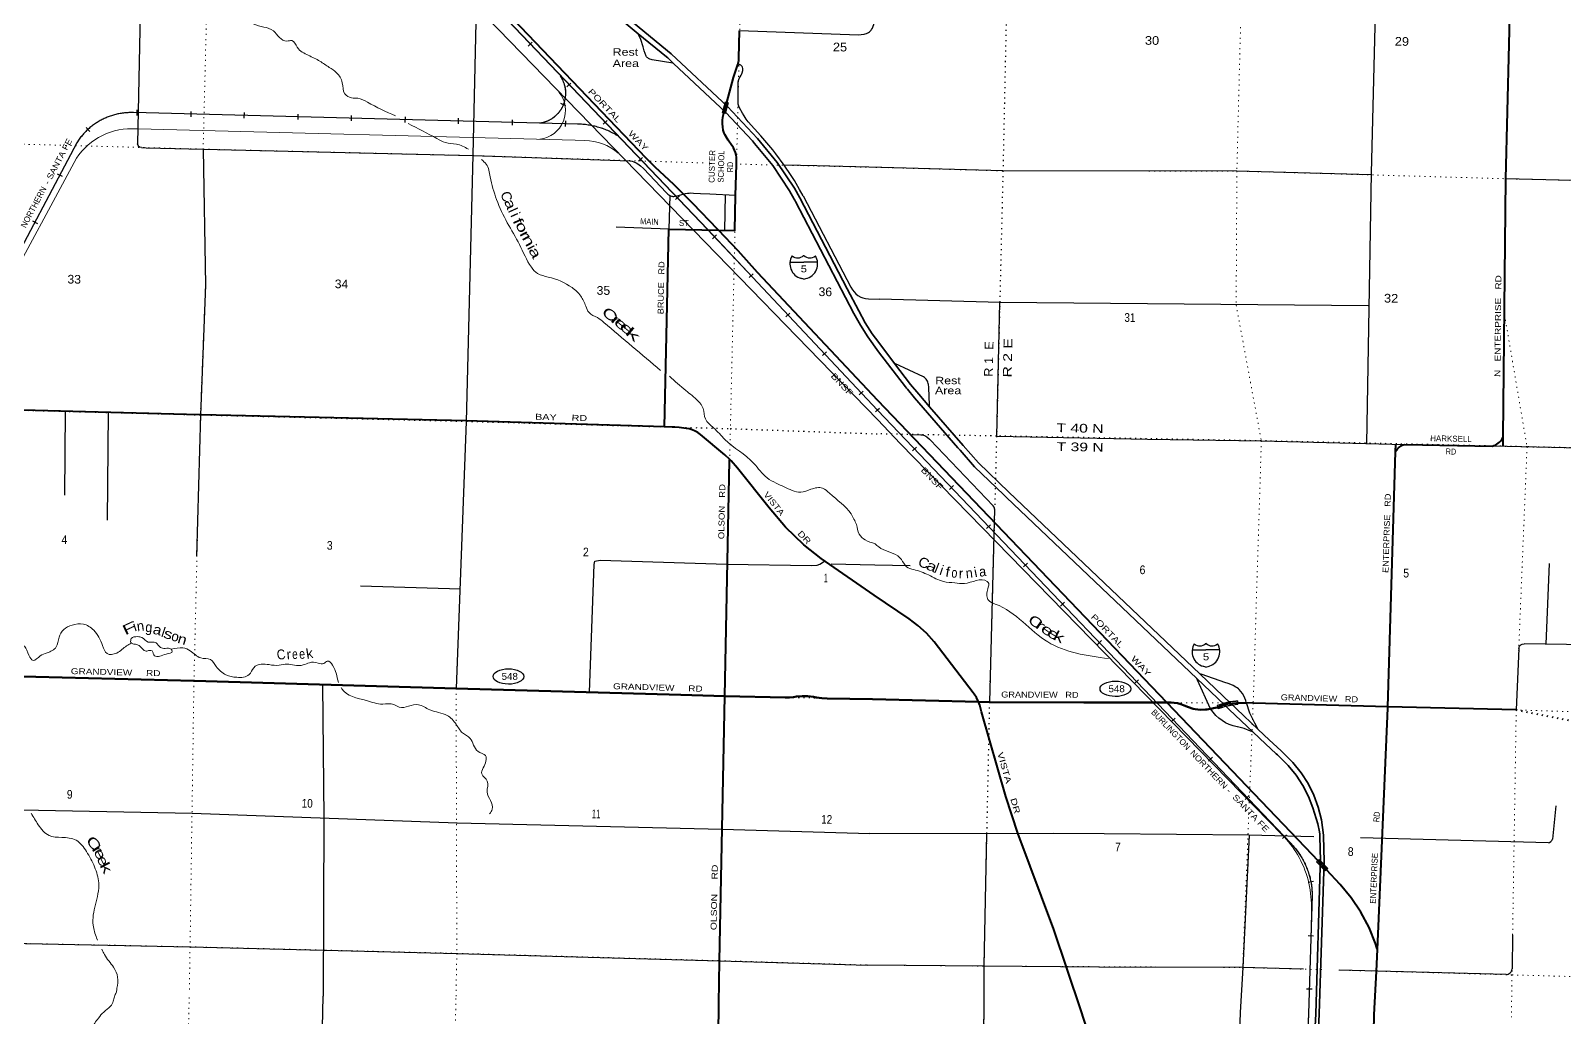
# Model space of a CAD drawing. Header units: feet. Extents: x -489137 to -242534, y 368785 to 558127.
# Drawn here: x -411805 to -380919, y 508837 to 528715 of the extents above; entities that cross this region are included whole.
import ezdxf
from ezdxf.enums import TextEntityAlignment as Align

# ---------------------------------------------------------------- set-up
doc = ezdxf.new("R2010")
doc.units = ezdxf.units.FT
doc.header["$LTSCALE"] = 70
doc.linetypes.add('DOTTED', pattern=[1.5, 0.3, -1.2])
doc.linetypes.add('MEDIUM_DASHED', pattern=[4.5, 3, -1.5])
for name, color, linetype, lineweight in [('15', 7, 'Continuous', 25), ('17', 7, 'Continuous', 25), ('18', 7, 'Continuous', 35), ('19', 7, 'Continuous', 25), ('23', 7, 'Continuous', 70), ('26', 7, 'Continuous', 40), ('27', 7, 'Continuous', 13), ('29', 7, 'Continuous', 25), ('34', 7, 'Continuous', 25), ('39', 7, 'Continuous', 13), ('53', 7, 'MEDIUM_DASHED', 40), ('55', 7, 'Continuous', 13), ('6', 7, 'DOTTED', 25), ('7', 7, 'DOTTED', 13)]:
    doc.layers.add(name, color=color, linetype=linetype, lineweight=lineweight)
doc.layers.add('41', color=7, linetype='Continuous')
doc.layers.add('45', color=7, linetype='Continuous')

msp = doc.modelspace()

# ---------------------------------------------------------------- linework, layer by layer
at = {"layer": '15'}
for p, q in [((-396238.99, 524185.36), (-396236.09, 524188.27)), ((-396232.92, 524185.89), (-396236.35, 524188.27)), ((-396511.7, 524053.89), (-396235.29, 524053.89)), ((-396235.29, 523708.31), (-396299.18, 523726.27)), ((-396235.82, 523708.05), (-396172.19, 523726.79)), ((-388412.59, 516238.58), (-388136.18, 516238.58)), ((-388139.88, 516370.05), (-388136.98, 516372.96)), ((-388133.81, 516370.58), (-388137.24, 516372.96)), ((-388136.18, 515893), (-388200.07, 515910.96)), ((-388136.71, 515892.74), (-388073.08, 515911.48))]:
    msp.add_line(p, q, dxfattribs=at)
for points in [[(-395959.93, 524053.89), (-396235.82, 524053.89), (-396235.29, 524053.89)], [(-387860.82, 516238.58), (-388136.71, 516238.58), (-388136.18, 516238.58)]]:
    msp.add_lwpolyline(points, dxfattribs=at)
for centre, radius, start, end in [((-396209.07, 524018.79), 306.13, 148.44437, 254.43379), ((-396357.67, 524301.39), 165.66, 227.3414, 315.81186), ((-396113.98, 524301.4), 165.66, 224.18886, 312.69398), ((-396262.58, 524018.8), 306.13, 283.08096, 31.62462), ((-388109.96, 516203.48), 306.13, 148.4444, 254.43386), ((-388258.56, 516486.08), 165.66, 227.34141, 315.81186), ((-388014.87, 516486.09), 165.66, 224.18968, 312.69389), ((-388163.47, 516203.48), 306.13, 283.08084, 31.62492)]:
    msp.add_arc(centre, radius, start, end, dxfattribs=at)
at = {"layer": '17'}
for centre in [(-402183.39, 515704.18), (-389960.92, 515455.44)]:
    msp.add_ellipse(centre, major_axis=(-309.24, 1), ratio=0.500121, dxfattribs=at)
at = {"layer": '18'}
msp.add_line((-394407.32, 522010.51), (-394726.32, 522430.67), dxfattribs=at)
for points in [[(-399569.1, 528651.83), (-399935.78, 528951.17), (-399960.29, 528971.18), (-399985.78, 528990.48), (-402589.38, 530961.52)], [(-394726.31, 522430.66), (-394856.9, 522606.33), (-394999.72, 522832.19), (-395129.09, 523068.14), (-395360.28, 523512.28), (-396316.51, 525349.28), (-396425.06, 525541.54), (-396769.32, 526061.45), (-397166.04, 526542.52), (-397771.42, 527190.54), (-398903.3, 528250.17), (-399894.39, 529059.25), (-402519.04, 531046.23)], [(-398857.13, 528056.52), (-398951.46, 528144.73), (-398975.75, 528167.45), (-399001.46, 528188.44), (-399569.1, 528651.83)], [(-394729.68, 522242.02), (-394948.34, 522545.19), (-395096.17, 522779.31), (-395226.11, 523016.3), (-396401.07, 525273.49), (-396413.53, 525297.43), (-396428.24, 525323.49), (-396519.83, 525485.69), (-396857.73, 525996), (-397227.52, 526444.41), (-397247.41, 526468.53), (-397271.5, 526494.41), (-397805.7, 527068.25), (-398857.13, 528056.52)], [(-388318.68, 515660.86), (-392154.89, 519312.58), (-392164.83, 519322.05), (-392204.89, 519360.72), (-392794.81, 519930.29), (-393087.32, 520262.73), (-393112.59, 520291.45), (-393131.08, 520312.73), (-394004.68, 521318.55), (-394148.67, 521490.35), (-394169.66, 521515.39), (-394188.86, 521540.35), (-394729.69, 522242.03)], [(-393702.87, 521138.81), (-393921, 521389.95), (-394085.26, 521585.93), (-394407.32, 522010.51)], [(-388260.46, 515757.31), (-392104.05, 519416.05), (-392714.37, 520005.32), (-393024.67, 520357.97), (-393702.87, 521138.81)], [(-387184.86, 514581.55), (-387667.18, 515040.68), (-387730.26, 515100.73), (-387765.04, 515133.83), (-388318.68, 515660.86)], [(-387083.32, 514636.77), (-387521.76, 515054.13), (-387597.65, 515126.37), (-387635.07, 515161.99), (-388260.46, 515757.31)], [(-385832.4, 511992.93), (-385832.4, 511992.99), (-385841.42, 512477.74), (-385841.89, 512502.74), (-385845.1, 512527.74), (-385851.29, 512575.85), (-385884.82, 512738.26), (-385985.01, 513055.6), (-386074.24, 513287.96), (-386187.27, 513509.72), (-386322.86, 513718.46), (-386479.52, 513911.87), (-386655.55, 514087.85), (-386672.52, 514102.79), (-386696.94, 514124.29), (-386722.52, 514147.89), (-386940.22, 514348.68), (-387184.86, 514581.55)], [(-385761.38, 511862.42), (-385758.78, 511954.69), (-385757.93, 511976.58), (-385766.12, 512494.22), (-385767.21, 512508.08), (-385808.58, 512817.04), (-385873.84, 513069.15), (-385965.1, 513313.06), (-386081.35, 513546.09), (-386221.32, 513765.69), (-386383.48, 513969.46), (-386566.05, 514155.16), (-386622.94, 514205.69), (-386865, 514428.95), (-387083.32, 514636.77)], [(-385923.8, 508905.55), (-385836.49, 511860.94), (-385834.04, 511940.09), (-385832.4, 511992.99)], [(-385856.44, 508904.37), (-385763.68, 511784.95), (-385762.83, 511811.2), (-385761.38, 511862.42)], [(-385725.97, 503749.49), (-385962.57, 507870.03), (-385963.72, 507890.08), (-385964.19, 507910.03), (-385965.13, 508122.75), (-385965.23, 508143.7), (-385964.18, 508162.75), (-385923.8, 508905.55)], [(-385649.96, 503734.2), (-385888.85, 507894.51), (-385889.25, 507901.3), (-385890.31, 508140.53), (-385856.44, 508904.37)]]:
    msp.add_lwpolyline(points, dxfattribs=at)
at = {"layer": '19'}
for points in [[(-398857.13, 528056.52), (-398873.11, 528059.17), (-399287, 528127.8), (-399311.94, 528131.94), (-399337, 528140.5), (-399348.73, 528145.88), (-399363.53, 528154.64), (-399377.34, 528164.91), (-399390, 528176.56), (-399401.37, 528189.47), (-399411.33, 528203.49), (-399432.25, 528254.46), (-399448.2, 528308.69), (-399467.89, 528389.29), (-399516.21, 528534.95), (-399568.17, 528649.77), (-399569.1, 528651.83)], [(-393702.87, 521138.81), (-393704.04, 521166.96), (-393718.96, 521523.95), (-393720, 521548.93), (-393721.73, 521573.95), (-393722.95, 521585.26), (-393728.06, 521608.96), (-393735.62, 521631.99), (-393745.54, 521654.1), (-393757.72, 521675.06), (-393772.02, 521694.63), (-393788.29, 521712.59), (-393806.35, 521728.76), (-393826, 521742.95), (-394405, 522009.44), (-394407.32, 522010.51)], [(-388043.35, 515053.72), (-388304.66, 515629.95), (-388318.68, 515660.86)], [(-387321.89, 515170.85), (-387324, 515176.95), (-387333.92, 515218.13), (-387351.11, 515268.19), (-387373.44, 515316.18), (-387400.66, 515361.57), (-387432.48, 515403.87), (-387468.54, 515442.61), (-387483.46, 515455.6), (-387508.43, 515477.34), (-387533.46, 515491.04), (-387586.07, 515519.83), (-387667.69, 515553.96), (-387686.48, 515560.11), (-387710.9, 515568.1), (-387736.48, 515576.91), (-388231.96, 515747.49), (-388260.46, 515757.31)], [(-387083.32, 514636.77), (-387098.43, 514662.95), (-387154.91, 514760.77), (-387250.36, 514964.43), (-387321.89, 515170.85)], [(-387184.86, 514581.55), (-387215, 514595.61), (-387236.2, 514605.49), (-387364.89, 514654.58), (-387498, 514689.95), (-387507.53, 514691.57), (-387588.18, 514710.14), (-387666.46, 514737.04), (-387741.49, 514771.98), (-387812.46, 514814.56), (-387878.59, 514864.34), (-387939.15, 514920.75), (-387993.49, 514983.18), (-388043.35, 515053.72)]]:
    msp.add_lwpolyline(points, dxfattribs=at)
at = {"layer": '23'}
msp.add_line((-392715.39, 515191.36), (-394854.83, 515244.52), dxfattribs=at)
for points in [[(-397826.64, 515307.59), (-398713, 515332.95), (-403236.7, 515462.56), (-408505.8, 515617.67), (-408517.02, 515617.98), (-413832.12, 515747.47)], [(-394854.83, 515244.52), (-395764, 515259.95), (-395871.52, 515264.74), (-395977.95, 515280.74), (-395979, 515280.95), (-396041.56, 515293.57), (-396155.34, 515307.01), (-396269.91, 515308.47), (-396384, 515297.95), (-396442.34, 515287.33), (-396525.51, 515279.77), (-396609, 515280.95), (-397826.64, 515307.59)], [(-388926.55, 515177.06), (-390597, 515179.95), (-392497, 515188.6), (-392715.39, 515191.36)], [(-388043.35, 515053.72), (-388118.08, 515039.45), (-388145.66, 515036.95), (-388248.49, 515034.49), (-388351.02, 515042.79), (-388392.77, 515052.8), (-388485.75, 515082.65), (-388575.1, 515122.05), (-388641.17, 515146.57), (-388709.45, 515164.04), (-388779.18, 515174.28), (-388836, 515176.62), (-388860.17, 515176.95), (-388886, 515176.99), (-388926.55, 515177.06)], [(-388043.35, 515053.72), (-387948.75, 515071.78), (-387909.17, 515082.16), (-387877, 515094.7), (-387804.07, 515123.15), (-387765.04, 515133.83)], [(-387765.04, 515133.83), (-387702.69, 515150.9), (-387635.07, 515161.99)]]:
    msp.add_lwpolyline(points, dxfattribs=at)
at = {"layer": '26'}
for p, q in [((-397847.07, 527053.36), (-397786.32, 527269.76)), ((-388926.55, 515177.06), (-394747.2, 521262.58)), ((-382153, 520340.95), (-382151.01, 520528.92)), ((-384476.1, 515094.93), (-384316.15, 520228.72)), ((-384316.15, 520228.72), (-384311.31, 520383.96)), ((-381888, 515030.95), (-384476.1, 515094.93)), ((-385834.04, 511940.09), (-385761.38, 511862.42))]:
    msp.add_line(p, q, dxfattribs=at)
for points in [[(-397955.52, 524694.62), (-397973, 524712.95), (-398464, 525223.95), (-398853, 525614.95), (-399230.95, 525968.01), (-399410.41, 526144.61), (-404610.63, 531589.76)], [(-382151.01, 520528.92), (-382096, 525731.95), (-381963, 531165.95), (-381962.93, 531168.3)], [(-397786.32, 527269.76), (-397648, 527769.95), (-397564.74, 528034.23), (-397557.06, 528058.61), (-397549.54, 528084.23), (-397544.65, 528106.34), (-397544.23, 528110.03), (-397541.37, 528135.14), (-397540.75, 528160.03), (-397527.18, 528711.65)], [(-397955.52, 524694.62), (-397622.69, 524687.54), (-397608, 525392.95), (-397593, 526018.95), (-397589.13, 526111.79), (-397591.34, 526162.32), (-397598.82, 526212.34), (-397611.49, 526261.3), (-397629.21, 526308.68), (-397651.78, 526353.93), (-397678.96, 526396.59), (-397683.98, 526403.49), (-397759.26, 526508.66), (-397823.13, 526621.13), (-397837.17, 526650.11), (-397856.02, 526711.39), (-397868.68, 526775.58), (-397874.56, 526840.75), (-397873.6, 526906.17), (-397865.81, 526971.13), (-397847.07, 527053.36)], [(-399037.34, 520735.08), (-398956.07, 524715.91), (-397955.52, 524694.62)], [(-394747.2, 521262.58), (-397167.63, 523845.28), (-397557.51, 524277.34), (-397955.52, 524694.62)], [(-399037.34, 520735.08), (-403032.93, 520851.58), (-408361.61, 520974.88), (-408367.03, 520975.01), (-408411.61, 520976.11), (-413758.33, 521115.77)], [(-397728.03, 520077.66), (-397826.11, 520169.63), (-398314.45, 520581.42), (-398367.1, 520617.64), (-398423.24, 520648.15), (-398482.27, 520672.62), (-398543.53, 520690.79), (-398606.06, 520702.42), (-398744.98, 520723), (-398834, 520727.65), (-398859.56, 520728.98), (-398884, 520729.81), (-399037.34, 520734.99), (-399037.34, 520735.08)], [(-384316.15, 520228.72), (-384308.34, 520244.61), (-384293.32, 520269.17), (-384275.82, 520292.02), (-384256.03, 520312.91), (-384234.16, 520331.63), (-384210.45, 520347.95), (-384185.17, 520361.71), (-384158.59, 520372.75), (-384131, 520380.95), (-382369, 520344.95), (-382336.92, 520354.58), (-382306.01, 520367.5), (-382276.63, 520383.59), (-382249.09, 520402.66), (-382223.69, 520424.5), (-382200.72, 520448.88), (-382180.42, 520475.52), (-382163.01, 520504.14), (-382151.01, 520528.92)], [(-397826.64, 515307.59), (-397728.52, 520053.95), (-397728.03, 520077.66)], [(-394817.3, 517342.95), (-395888.76, 518083.4), (-396235.47, 518357.07), (-396604.37, 518711.74), (-396934.17, 519103.02), (-397569.91, 519902.84), (-397700.21, 520051.57), (-397728.03, 520077.66)], [(-392715.39, 515191.36), (-392720.67, 515204.91), (-392758.63, 515278.46), (-392804.07, 515347.64), (-392822.18, 515371.34), (-393609.24, 516399.06), (-393763.58, 516574.69), (-393935.43, 516733.21), (-394114.92, 516867.55), (-394817.3, 517342.98)], [(-397948.98, 509118.95), (-397932.46, 509972.11), (-397826.64, 515307.59)], [(-390653.26, 508988.7), (-391201, 510608.95), (-391924, 512543.95), (-392167, 513284.95), (-392654, 514994.95), (-392690.6, 515127.79), (-392715.39, 515191.36)], [(-385834.04, 511940.09), (-385884.69, 511994.24), (-385992, 512108.95), (-388926.55, 515177.06)], [(-387635.07, 515161.99), (-387598.96, 515167.91), (-387522, 515172.47), (-387506.27, 515173.4), (-387472, 515172.93), (-387321.89, 515170.85)], [(-384476.1, 515094.93), (-384477, 515094.95), (-387185, 515168.95), (-387321.89, 515170.85)], [(-384683.37, 510203.9), (-384477, 515065.95), (-384476.1, 515094.93)], [(-384683.37, 510203.9), (-384693.06, 510233.95), (-384722.48, 510325.2), (-384852.45, 510648.14), (-385015.47, 510955.73), (-385209.75, 511244.58), (-385433.15, 511511.55), (-385712.16, 511809.8), (-385761.38, 511862.42)], [(-384749.25, 508885.05), (-384702, 509764.95), (-384683.37, 510203.9)], [(-398130.51, 499333.41), (-398129.63, 499367.41), (-397991.73, 504690.43), (-397949.02, 509118.96)], [(-389113.42, 504524.31), (-389408.35, 505482.9), (-389466.32, 505628.59), (-389700.32, 506117.79), (-389899.98, 506412.29), (-390099.56, 506706.67), (-390122.49, 506742.34), (-390163, 506817.71), (-390195.4, 506896.89), (-390219.35, 506979.03), (-390234.58, 507063.23), (-390240.93, 507148.55), (-390231.51, 507433.84), (-390227.54, 507485.93), (-390228.26, 507571.32), (-390237.9, 507656.17), (-390256.35, 507739.55), (-390653.26, 508988.7)], [(-385261.24, 502854.3), (-385092.81, 503030.65), (-385047.34, 503106.74), (-385010.07, 503187.16), (-384981.42, 503271.04), (-384961.68, 503357.45), (-384951.32, 503443.52), (-384951.09, 503445.46), (-384949.18, 503507.52), (-384906.55, 504434.37), (-384785.17, 507073.3), (-384780.56, 507173.59), (-384749.25, 508885.05)]]:
    msp.add_lwpolyline(points, dxfattribs=at)
at = {"layer": '29'}
for p, q in [((-409549.85, 531479.17), (-409651.89, 526433.99)), ((-399466.56, 525940.36), (-398998.99, 525444.9)), ((-398934, 525393.95), (-398956.07, 524715.91)), ((-398125.45, 525425.5), (-397610.01, 525399.8)), ((-397817.91, 525409.99), (-397833.19, 524691.98)), ((-396245.55, 525386.22), (-395289.32, 523549.22)), ((-398956.07, 524715.91), (-400015, 524758.95)), ((-392292, 523239.95), (-392353, 520547.95)), ((-411107, 521039.95), (-411123, 519359.95)), ((-410243, 521021.95), (-410264, 518850.95)), ((-408386.63, 520974.91), (-408465, 518125.95)), ((-380289, 520294.95), (-382369, 520344.95)), ((-392392.91, 519076.97), (-392497, 515187.95)), ((-395683, 517974.95), (-394806.37, 517953.98)), ((-394806.37, 517953.98), (-394094, 517938.95)), ((-381225, 517980.95), (-381291, 516354.95)), ((-403147, 517463.95), (-405165, 517523.95)), ((-381838, 516270.95), (-381888, 515030.95)), ((-381090, 513097.95), (-381157.76, 512429.72)), ((-392557, 512531.95), (-392611, 509868.95)), ((-387269, 512506.95), (-387395.9, 509843.99)), ((-381240.94, 512355.45), (-385021, 512450.95)), ((-381966, 510499.95), (-381972.09, 509815.94)), ((-397927.03, 509977.96), (-394950.57, 509890.88)), ((-392611, 509868.95), (-394950.56, 509890.93)), ((-387396, 509841.95), (-387449.84, 508932.27)), ((-386171, 509806.95), (-387396, 509841.95)), ((-382093.97, 509697.23), (-385451.01, 509787.14)), ((-392607.11, 509023.34), (-392683.02, 504566.61)), ((-387449.84, 508932.27), (-387608.98, 504506.73))]:
    msp.add_line(p, q, dxfattribs=at)
for points in [[(-397527.18, 528711.65), (-397527, 528718.95), (-395136.06, 528634.32), (-395078.48, 528637.91), (-395021.59, 528647.51), (-394997.59, 528654.03), (-394972.65, 528660.81), (-394947.59, 528671.5), (-394932.24, 528679.67), (-394913.76, 528692.14), (-394896.69, 528706.47), (-394881.21, 528722.51), (-394869.97, 528736.61), (-394851.02, 528768.72), (-394835.53, 528802.63), (-394823.66, 528837.98), (-394815.56, 528874.38), (-394811.31, 528911.42), (-394810.63, 528935.11), (-394809.85, 528948.29), (-394754.58, 531326.95), (-394753.96, 531353.49)], [(-384673, 531231.95), (-384808, 525844.95), (-384904.34, 520399.94)], [(-402794.74, 530971.99), (-402902, 526204.95), (-403032, 520839.95), (-403236.7, 515462.56)], [(-397530.92, 527163.15), (-397543.91, 527191.99), (-397554.65, 527236.67), (-397556.91, 527368.98), (-397554.65, 527676.59), (-397547.87, 527713.91), (-397534.3, 527750.1), (-397498.13, 527817.96), (-397484.85, 527846.52), (-397476.94, 527867.44), (-397464.23, 527912.96), (-397462.81, 527930.2), (-397462.53, 527951.97), (-397468.75, 527980.81), (-397474.11, 527992.97), (-397481.74, 528002.86), (-397502.66, 528019.26), (-397517.63, 528026.33), (-397529.78, 528030.57), (-397563.44, 528038.35)], [(-396631, 526006.84), (-396800.18, 526235.23), (-396861.78, 526312.71), (-397103.67, 526593.17), (-397352.33, 526878.16), (-397394.15, 526934.7), (-397437.1, 527000.3), (-397467.62, 527054.59), (-397530.92, 527163.15)], [(-409571.93, 526362.38), (-409604.76, 526368.67), (-409616.07, 526374.33), (-409626.24, 526383.37), (-409643.2, 526404.86), (-409651.89, 526433.99)], [(-409571.93, 526362.38), (-409479, 526357.95), (-408331.26, 526327.77)], [(-408331.26, 526327.77), (-408286, 523587.95), (-408386.61, 520975.46)], [(-408331.09, 526327.25), (-408331.26, 526327.77), (-402900.61, 526198.91)], [(-402900.85, 526199.45), (-402900.61, 526198.91), (-399740, 526095.03)], [(-399740, 526095.03), (-399694.87, 526087.65), (-399658.7, 526075.21), (-399613.49, 526053.72), (-399579.58, 526033.36), (-399520.8, 525990.39), (-399466.56, 525940.36)], [(-394663.25, 525956.93), (-395975.76, 525992.21), (-396631, 526006.84)], [(-396245.55, 525386.22), (-396320.37, 525515.41), (-396425.49, 525695.22), (-396492.18, 525800.4), (-396631, 526006.84)], [(-384809, 525809.95), (-387514, 525885.95), (-392225, 525890.95), (-394663.25, 525956.93)], [(-372854.01, 525491.58), (-376727, 525596.95), (-382096, 525731.95)], [(-398998.99, 525444.9), (-398973.18, 525419.84), (-398952.55, 525404.86), (-398934, 525393.95)], [(-398934, 525393.95), (-398897.45, 525380.26), (-398887.56, 525377.72), (-398873.43, 525376.02), (-398849.97, 525375.74), (-398831.61, 525378.85), (-398787.81, 525388.18), (-398614.87, 525433.41), (-398578.42, 525439.92), (-398547.05, 525443.59), (-398508.06, 525445.29), (-398457.76, 525443.59), (-398314.21, 525435.67), (-398125.45, 525425.5)], [(-395289.32, 523549.22), (-395255.63, 523495.6), (-395222.29, 523450.93), (-395185.55, 523411.91), (-395145.43, 523380.81), (-395084.96, 523345.18), (-395048.22, 523331.05), (-394995.66, 523319.17), (-394935.19, 523312.96), (-394710.67, 523305.1)], [(-384866.99, 523171.1), (-392280, 523238.95), (-394710.68, 523305.1)], [(-394098, 520578.96), (-393876.03, 520573.79), (-393842.06, 520570.85), (-393805.75, 520559.72), (-393779.98, 520546.24), (-393755.38, 520529.84), (-393704.54, 520488.24)], [(-393704.54, 520488.24), (-393691, 520472.95), (-392421.36, 519143.69)], [(-392353, 520547.95), (-389315, 520485.95), (-387021, 520450.95), (-384131, 520380.95)], [(-380288.38, 520294.84), (-380452, 516338.95), (-381731, 516362.95)], [(-392392.91, 519076.97), (-392396.65, 519098.32), (-392402.51, 519114.72), (-392421.36, 519143.69)], [(-400551.55, 515384.97), (-400455, 517959.95), (-400444, 518026.95), (-400335, 518049.95), (-397788, 517969.95), (-396076, 517936.95), (-395964, 517947.95), (-395912, 517966.95), (-395818, 518028.95)], [(-381838, 516270.95), (-381822.06, 516312.55), (-381796.29, 516338.33), (-381765.83, 516357.08), (-381731, 516362.95)], [(-405930.93, 515540.95), (-405901, 512846.95), (-405917.43, 509263.97)], [(-412344, 513025.08), (-412338, 513024.95), (-408555, 512950.95), (-403219, 512752.95), (-397876, 512630.95), (-394903.19, 512539.93)], [(-385962, 512475.95), (-387273, 512504.95), (-390184, 512535.95), (-391207, 512538.95), (-392541, 512532.95), (-394903.19, 512539.93)], [(-381240.94, 512355.45), (-381215.32, 512362.59), (-381191.9, 512376.07), (-381168.47, 512400.09), (-381157.76, 512429.72)], [(-413904, 510363.96), (-408594.77, 510257.83), (-405915, 510188.95)], [(-405915, 510188.95), (-405882, 510188.95), (-403222.95, 510125.62), (-397934.41, 509978.21)], [(-392610.92, 509869.04), (-392611, 509868.95), (-392607.11, 509023.34)], [(-387396, 509841.95), (-390296, 509849.95), (-392608.99, 509868.96)], [(-382093.97, 509697.23), (-382071.52, 509700.55), (-382048.09, 509707.58), (-382028.18, 509716.96), (-382008.84, 509732.49), (-381990.69, 509754.46), (-381981.9, 509770), (-381975.47, 509786.11), (-381972.09, 509815.94)], [(-406113.18, 499530.71), (-406005.42, 504847.43), (-405917.41, 509263.98)]]:
    msp.add_lwpolyline(points, dxfattribs=at)
at = {"layer": '34'}
for p, q in [((-401786.13, 528403.88), (-401706.14, 528480.27)), ((-401005.11, 527583.85), (-400925.12, 527660.24)), ((-401024.83, 527200.81), (-401126.22, 527245.08)), ((-409665.13, 527119.64), (-409668, 527009.06)), ((-408579.77, 527088.87), (-408582.64, 526978.3)), ((-407507.86, 527063.67), (-407510.73, 526953.1)), ((-406422.5, 527032.9), (-406425.37, 526922.33)), ((-405350.58, 527007.7), (-405353.45, 526897.13)), ((-404265.23, 526976.94), (-404268.09, 526866.36)), ((-403193.31, 526951.74), (-403196.18, 526841.17)), ((-402107.95, 526920.97), (-402110.82, 526810.4)), ((-400275.7, 526829.24), (-400195.71, 526905.64)), ((-410689.17, 526765.04), (-410614.3, 526683.62)), ((-401036.03, 526895.77), (-401038.9, 526785.2)), ((-399561.68, 526084.21), (-399481.69, 526160.61)), ((-411269.27, 525832.93), (-411171.46, 525781.28)), ((-398819.26, 525310.61), (-398739.27, 525387)), ((-411767.57, 524883.54), (-411669.76, 524831.9)), ((-398072.77, 524522.77), (-397992.16, 524598.5)), ((-397336.7, 523743.12), (-397256.09, 523818.86)), ((-396595.14, 522950.01), (-396514.52, 523025.75)), ((-395859.07, 522170.37), (-395778.45, 522246.11)), ((-395117.5, 521377.26), (-395036.89, 521453)), ((-394792.36, 521034.44), (-394750.58, 521073.69)), ((-394750.58, 521073.69), (-394711.92, 521110.57)), ((-394044.39, 520246.77), (-393964.35, 520323.11)), ((-393302.42, 519472.74), (-393222.38, 519549.08)), ((-392554.85, 518685.27), (-392474.82, 518761.62)), ((-391812.89, 517911.24), (-391732.85, 517987.59)), ((-391065.32, 517123.78), (-390985.29, 517200.13)), ((-390323.35, 516349.75), (-390243.32, 516426.1)), ((-389575.79, 515562.29), (-389495.75, 515638.64)), ((-388833.82, 514788.26), (-388753.78, 514864.61)), ((-388086.26, 514000.8), (-388006.22, 514077.15)), ((-387344.29, 513226.77), (-387264.25, 513303.12)), ((-386596.72, 512439.31), (-386516.69, 512515.66)), ((-386077.28, 511556.81), (-385968.89, 511578.87)), ((-386078.37, 510485.64), (-385967.81, 510482.17)), ((-386109.4, 509413.87), (-385998.84, 509410.4))]:
    msp.add_line(p, q, dxfattribs=at)
at = {"layer": '34', "lineweight": 13}
for p, q in [((-400792.69, 526833.33), (-409734.6, 527065.31)), ((-410876.84, 526456.02), (-412371.9, 523624.35)), ((-394754, 521071.95), (-386423.3, 512338.8)), ((-385996.77, 511296.85), (-386072.18, 508894.31)), ((-386069.27, 508924.51), (-386463.49, 499342.32))]:
    msp.add_line(p, q, dxfattribs=at)
for points in [[(-421900.28, 549556.14), (-421899, 549554.95), (-421625, 549267.95), (-419030.54, 546551.3), (-398171.7, 524710.01), (-397269.06, 523749.26), (-394752.82, 521071.05)], [(-421680.54, 548609.75), (-421598.99, 548523.9), (-394753.49, 520882.81)], [(-400643.65, 526501.62), (-400841.31, 526511.7), (-409640.55, 526734.53), (-409673.05, 526735.29)], [(-410884.41, 526143.35), (-412375.82, 523363.57), (-412446.29, 523224.65)], [(-394752.74, 520882.85), (-394286.16, 520392.99), (-386600.88, 512511.14)], [(-386012.42, 511058.86), (-386012.38, 510920.92), (-386064.36, 508907.07)]]:
    msp.add_lwpolyline(points, dxfattribs=at)
at = {"layer": '34'}
for points in [[(-419029.74, 546552.05), (-398170.9, 524710.76), (-397268.25, 523750.01), (-394750.64, 521070.32)], [(-401560.24, 526854.48), (-401550.95, 526855.63), (-401540.54, 526857.17), (-401530.15, 526858.84), (-401519.76, 526860.74), (-401509.4, 526862.76), (-401499.13, 526865.02), (-401488.87, 526867.4), (-401478.69, 526869.98), (-401468.5, 526872.77), (-401458.42, 526875.71), (-401448.31, 526878.81), (-401438.35, 526882.12), (-401428.36, 526885.58), (-401418.49, 526889.25), (-401408.66, 526893.05), (-401398.94, 526896.99), (-401389.22, 526901.16), (-401379.65, 526905.51), (-401370.14, 526909.98), (-401360.64, 526914.65), (-401351.3, 526919.44), (-401342.01, 526924.41), (-401332.81, 526929.61), (-401323.73, 526934.87), (-401314.71, 526940.31), (-401305.79, 526945.99), (-401296.97, 526951.73), (-401288.28, 526957.62), (-401279.67, 526963.74), (-401271.12, 526969.95), (-401262.78, 526976.32), (-401254.53, 526982.85), (-401246.31, 526989.5), (-401238.27, 526996.32), (-401230.4, 527003.26), (-401222.54, 527010.31), (-401214.88, 527017.54), (-401207.36, 527024.88), (-401199.9, 527032.39), (-401192.65, 527039.98), (-401185.48, 527047.68), (-401178.43, 527055.56), (-401171.6, 527063.52), (-401164.87, 527071.64), (-401158.26, 527079.82), (-401151.79, 527088.18), (-401145.48, 527096.58), (-401139.32, 527105.17), (-401133.33, 527113.8), (-401127.44, 527122.56), (-401121.77, 527131.4), (-401116.23, 527140.37), (-401110.82, 527149.38), (-401105.6, 527158.56), (-401100.5, 527167.81), (-401095.61, 527177.12), (-401090.83, 527186.5), (-401086.3, 527196.01), (-401081.88, 527205.59), (-401077.62, 527215.18), (-401073.53, 527224.89), (-401069.64, 527234.67), (-401065.91, 527244.58), (-401062.3, 527254.45), (-401058.94, 527264.45), (-401055.75, 527274.48), (-401052.67, 527284.58), (-401049.81, 527294.65), (-401047.14, 527304.91), (-401044.61, 527315.13), (-401042.32, 527325.39), (-401040.12, 527335.67), (-401038.17, 527346.07), (-401036.39, 527356.42), (-401034.78, 527366.8), (-401033.33, 527377.28), (-401032.14, 527387.73), (-401031.03, 527398.19), (-401030.18, 527408.69), (-401029.45, 527419.25), (-401028.95, 527429.72), (-401028.65, 527440.26), (-401028.5, 527450.79), (-401028.5, 527461.34), (-401028.77, 527471.85), (-401029.16, 527482.43), (-401029.73, 527492.94), (-401030.53, 527503.44), (-401031.5, 527513.89), (-401032.65, 527524.38), (-401033.92, 527534.84), (-401035.46, 527545.25), (-401037.14, 527555.64), (-401039.03, 527566.03), (-401041.05, 527576.39), (-401043.31, 527586.66), (-401045.7, 527596.92), (-401048.27, 527607.11), (-401051.06, 527617.29), (-401054, 527627.37)], [(-401054, 527627.37), (-401057.1, 527637.48), (-401060.41, 527647.44), (-401063.88, 527657.43), (-401067.54, 527667.3), (-401071.35, 527677.13), (-401075.29, 527686.85), (-401079.45, 527696.56), (-401083.81, 527706.14), (-401088.27, 527715.65), (-401092.95, 527725.15), (-401097.73, 527734.49), (-401102.7, 527743.78), (-401107.9, 527752.98), (-401113.16, 527762.05), (-401118.61, 527771.08), (-401124.28, 527780), (-401130.02, 527788.82), (-401135.91, 527797.51), (-401142.03, 527806.13)], [(-399993.72, 526602.46), (-400011.51, 526613.13), (-400035.18, 526626.89), (-400059, 526640.33), (-400083.15, 526653.15), (-400107.46, 526665.65), (-400132.08, 526677.69), (-400156.87, 526689.43), (-400181.83, 526700.53), (-400206.93, 526711.32), (-400232.21, 526721.65), (-400257.8, 526731.51), (-400283.4, 526740.9), (-400309.31, 526749.97), (-400335.23, 526758.43), (-400361.47, 526766.56), (-400387.71, 526774.08), (-400414.13, 526781.28), (-400440.54, 526788.02), (-400467.26, 526794.28), (-400494.01, 526799.92), (-400520.75, 526805.24), (-400547.81, 526810.11), (-400574.71, 526814.5), (-400601.78, 526818.41), (-400629.02, 526821.7), (-400656.11, 526824.68), (-400683.34, 526827.2), (-400710.75, 526829.08), (-400738.02, 526830.65), (-400765.28, 526831.76), (-400792.71, 526832.23), (-409734.62, 527064.21), (-409757.25, 527064.85), (-409779.76, 527064.95), (-409802.29, 527064.69), (-409824.94, 527064.16), (-409847.48, 527063.11), (-409869.92, 527061.66), (-409892.49, 527059.97), (-409914.94, 527057.75), (-409937.28, 527055.14), (-409959.77, 527052.15), (-409982, 527048.76), (-410004.25, 527045.11), (-410026.51, 527040.95), (-410048.53, 527036.39), (-410070.57, 527031.44), (-410092.48, 527026.23), (-410114.41, 527020.5), (-410136.08, 527014.51), (-410157.78, 527007.99), (-410179.22, 527001.22), (-410200.69, 526994.05), (-410221.9, 526986.49), (-410243, 526978.53), (-410263.98, 526970.32), (-410284.84, 526961.57), (-410305.59, 526952.57), (-410326.09, 526943.18), (-410346.47, 526933.52), (-410366.6, 526923.33), (-410386.63, 526912.87), (-410406.39, 526902.16), (-410426.04, 526891.05), (-410445.46, 526879.54), (-410464.74, 526867.64), (-410483.79, 526855.61), (-410502.58, 526843.06), (-410521.12, 526830.22), (-410539.55, 526817.12), (-410557.6, 526803.77), (-410575.54, 526789.88), (-410593.21, 526775.86), (-410610.52, 526761.44), (-410627.7, 526746.88), (-410644.64, 526731.8), (-410661.19, 526716.58), (-410677.51, 526701.08), (-410693.7, 526685.2), (-410709.38, 526669.04), (-410724.94, 526652.75), (-410740.13, 526636.05), (-410755.18, 526619.09), (-410769.73, 526602), (-410784.04, 526584.49), (-410798.1, 526566.86), (-410811.9, 526548.95), (-410825.18, 526530.77), (-410838.36, 526512.32), (-410851.15, 526493.74), (-410863.56, 526474.89), (-410875.61, 526455.86), (-410875.89, 526455.44), (-412370.92, 523623.83)], [(-394750.64, 521070.32), (-386422.49, 512339.55), (-386418.61, 512335.36), (-386399.8, 512315.08), (-386381.62, 512294.62), (-386363.71, 512273.65), (-386346.12, 512252.52), (-386328.82, 512231.05), (-386312.14, 512209.23), (-386295.6, 512187.1), (-386279.52, 512164.77), (-386263.89, 512142.1), (-386248.72, 512119.26), (-386233.87, 512096.07), (-386219.3, 512072.71), (-386205.36, 512049.01), (-386191.72, 512025.13), (-386178.54, 512000.9), (-386165.66, 511976.51), (-386153.4, 511951.92), (-386141.45, 511927.16), (-386129.96, 511902.21), (-386118.93, 511876.92), (-386108.37, 511851.61), (-386098.11, 511825.96), (-386088.47, 511800.27), (-386079.14, 511774.27), (-386070.43, 511748.22), (-386062.03, 511721.99), (-386054.11, 511695.74), (-386047.83, 511673.26), (-386040.92, 511646.41), (-386034.65, 511619.56), (-386028.84, 511592.59), (-386023.3, 511565.38), (-386018.41, 511538.16), (-386014.03, 511510.97), (-386009.91, 511483.56), (-386006.44, 511456.13), (-386003.47, 511428.73), (-386000.92, 511401.07), (-385998.92, 511373.58), (-385997.21, 511346.02), (-385996.13, 511318.29), (-385995.66, 511296.84), (-386069.19, 508908.09)], [(-386068.84, 508908.08), (-386462.39, 499342.24)]]:
    msp.add_lwpolyline(points, dxfattribs=at)
at = {"layer": '34', "lineweight": 13}
for centre, radius, start, end in [((-401632.05, 527453.76), 604.66, 276.83273, 35.72037), ((-401618.71, 527108.42), 584.42, 276.67178, 39.31344), ((-409778.31, 525771.93), 1294.12, 88.06443, 148.08799), ((-409776.4, 525411.35), 1327.98, 85.53638, 146.54919), ((-400810.87, 525265), 1568.44, 58.57701, 89.33584), ((-400645.87, 525491.92), 1009.71, 48.416, 89.87405), ((-388173.46, 510958.72), 2209.76, 31.55201, 44.63047), ((-387568.59, 511256.62), 1575.7, 15.32196, 43.37736), ((-388091.09, 511076.46), 2078.74, 359.51497, 29.97418), ((-387579.48, 511269.17), 1582.95, 1.00192, 14.77944)]:
    msp.add_arc(centre, radius, start, end, dxfattribs=at)
at = {"layer": '39'}
msp.add_line((-410477.64, 510436.79), (-410457.25, 510393.4), dxfattribs=at)
for points in [[(-409665.12, 531684.23), (-409610.01, 531649.69), (-409433.64, 531651.6), (-409163.58, 531524.68), (-408856.9, 531409.47), (-408647.84, 531267.07), (-408397.33, 531032.96), (-408296.99, 530950.67), (-408190.79, 531016.26), (-408122.58, 530958.68), (-408130, 530849.32), (-408017.4, 530774.98), (-407892.79, 530688.34), (-407906.31, 530577.03), (-407921.88, 530463.71), (-407784.59, 530419.48), (-407693.79, 530385.94), (-407671.18, 530245.81), (-407648.99, 530071.23), (-407698.82, 529974.55), (-407594.7, 529869.91), (-407510.18, 529820.24), (-407486.73, 529749.01), (-407538.81, 529634.11), (-407501.57, 529364.08), (-407504, 529165.48), (-407479.54, 529011.14), (-407323.39, 528851.14), (-406917.68, 528712.44), (-406793.66, 528577.15), (-406644.53, 528506.43), (-406547.13, 528515.38), (-406435.27, 528380.24), (-406214.28, 528219.46), (-405978.6, 528099.03), (-405791.61, 527975.15), (-405642.95, 527865.92), (-405529.86, 527665.91), (-405479.89, 527442.34), (-405341.02, 527361.61), (-405217.47, 527354.02), (-405023.88, 527272.62), (-404457.78, 526999.92)], [(-404201.26, 526841.74), (-403622.09, 526540.09), (-403452.79, 526461.01), (-403232.23, 526429.95), (-402989.23, 526326.57)], [(-402728.44, 526121.36), (-402631.13, 526025.37), (-402551.13, 525771.04), (-402420.95, 525311.38), (-402205.72, 524844.61), (-401959.75, 524405.84), (-401720.08, 523948.9), (-401595.94, 523823.75), (-401381.96, 523752.24), (-400902.17, 523537.64), (-400725.86, 523369.29), (-400627.01, 523165.4), (-400559.69, 523034.86), (-400392.69, 522933.51), (-400260.12, 522834.61), (-399117.99, 521865.36)], [(-398938.43, 521754.21), (-398610.73, 521464.65), (-398365.99, 521256.96), (-398262.49, 521101.66), (-398216.38, 520894.36), (-398050.35, 520713.97), (-397826.19, 520480.18), (-397240.24, 519996.74), (-396976.24, 519705.71), (-396789.03, 519600.07), (-396470.55, 519454.31), (-396296.68, 519417.74), (-396091.25, 519476.05), (-395857.88, 519497.53), (-395717.26, 519394.48), (-395284.51, 518979.79), (-395171.6, 518765.59)], [(-395171.6, 518765.59), (-395117.21, 518572.38), (-394999.05, 518455.41), (-394800, 518378.95)], [(-394800, 518378.95), (-394638, 518260.95), (-394436, 518184.95), (-394270, 518060.95), (-394167, 517915.95), (-394022, 517858.95), (-393723, 517748.95), (-393423, 517616.95), (-393193, 517590.95), (-393002, 517576.95), (-392542, 517615.95), (-392510, 517578.95), (-392519, 517502.95), (-392535, 517273.95), (-392517, 517240.95), (-392381, 517163.95), (-391324, 516400.95), (-390101, 516062.95)], [(-412567.48, 516790.69), (-412384.46, 516775.73), (-412246.31, 516636.23), (-412103.22, 516403.42), (-411927.99, 516312.11), (-411841.03, 516130.66), (-411753.09, 516028.25), (-411614.17, 516117.77), (-411473.56, 516178.89), (-411291.7, 516298.29), (-411230.52, 516494.15), (-411139.44, 516649.12), (-410970.11, 516738.27), (-410742.83, 516759.83), (-410535.57, 516635.69), (-410356.94, 516325.44), (-410265.68, 516164.2), (-410072.97, 516176.05), (-409872.55, 516321.57), (-409777.97, 516376.23)], [(-409790.67, 516387.46), (-409779.54, 516468.4), (-409648, 516506.95), (-409567, 516490.95), (-409441, 516397.95), (-409366.92, 516396.5), (-409277.92, 516381.23), (-409191.87, 516291), (-409098.89, 516269.6), (-408975.47, 516251.88), (-408953.64, 516213.11), (-409075.96, 516155.82), (-409206.24, 516110.78), (-409309.47, 516122.17), (-409335.27, 516167.08), (-409358.95, 516220.06), (-409411.54, 516228.81), (-409478.62, 516213.41), (-409559.07, 516265.06), (-409623.15, 516328.67), (-409691.76, 516353.83), (-409762.54, 516366.85), (-409790.67, 516387.46)], [(-408975.33, 516251.43), (-408737.98, 516279.4), (-408590.7, 516222.88), (-408379.64, 516078.44), (-408185.48, 516043.64), (-408069.57, 515908.46), (-407875.04, 515737.86), (-407653.56, 515686.99), (-407518.41, 515691.65), (-407406.76, 515742.3), (-407313.85, 515881.03), (-407165.01, 515952.19), (-407005.01, 515942.13), (-406798.39, 515931.51), (-406643, 515952.95), (-406494.37, 515929.84), (-406313.9, 515935.76), (-406191, 515981.95), (-406017.49, 515974.72), (-405900.04, 515965.18), (-405830.51, 516015.01), (-405724.12, 515930.61), (-405655.17, 515767.62), (-405603.88, 515585.77)], [(-405554.21, 515484.23), (-405539.36, 515458.13), (-405041.63, 515218.99), (-404716.16, 515148.14), (-404489.23, 515141.33), (-404382.49, 515085.31), (-404195.79, 515103.3), (-403994.73, 515135.32), (-403768.96, 515033.25), (-403417.68, 514917.5), (-403237.42, 514741), (-403105.77, 514567.11), (-402957.11, 514457.88), (-402796.15, 514194.46), (-402645.17, 514109.52), (-402690.73, 513864.82), (-402720.64, 513739.52), (-402608.88, 513596.28), (-402613.54, 513381.49), (-402544.79, 513202.28), (-402508.39, 513029.56), (-402564.27, 512934.97)], [(-411795.97, 512948.87), (-411651.72, 512717.12), (-411435.47, 512499.64), (-411178.51, 512462.06), (-410889.37, 512403.82), (-410681.32, 512178.33), (-410518.91, 511868.27), (-410433.68, 511544.96), (-410499.81, 511109.99), (-410547.5, 510691), (-410477.64, 510436.79)], [(-410369.79, 510207.26), (-410319.6, 510100.44), (-410136.22, 509846.87), (-410053.56, 509645.21), (-410066.42, 509422.41), (-410077.35, 509343.23)], [(-410080.04, 509339.99), (-410117.6, 509252.5), (-410141.95, 509161.93), (-410196.93, 509061.92), (-410333.43, 508943.5), (-410439.62, 508820.34), (-410514.91, 508718.76), (-410563.21, 508644.93), (-410627.72, 508571.46), (-410605.23, 508489.96), (-410607.33, 508396.87), (-410568.97, 508209.73), (-410554.93, 508023.13), (-410528.07, 507775.51), (-410460.74, 507344.74)]]:
    msp.add_spline(points, degree=3, dxfattribs=at)
at = {"layer": '53', "linetype": 'DOTTED'}
msp.add_line((-381888, 515030.95), (-374025, 513498.95), dxfattribs=at)
at = {"layer": '55'}
for p, q in [((-397878.53, 527062.01), (-397818.9, 527278.97)), ((-397818.9, 527278.97), (-397753.81, 527261.08)), ((-387497.67, 515211.93), (-387496.41, 515137.14)), ((-387887.75, 515049.92), (-387910.52, 515123.62)), ((-385857.34, 512019), (-385684.77, 511838.12)), ((-385684.77, 511838.12), (-385739.04, 511786.35))]:
    msp.add_line(p, q, dxfattribs=at)
for points in [[(-397753.81, 527261.08), (-397813.44, 527044.12), (-397878.53, 527062.01)], [(-387910.52, 515123.62), (-387861.36, 515142.44), (-387785.81, 515167.54), (-387714.34, 515185.38), (-387659.89, 515196.61), (-387594.55, 515205.2), (-387537.37, 515210.48), (-387497.67, 515211.93)], [(-387900.66, 515118.83), (-387858.67, 515134.9), (-387783.58, 515159.85), (-387712.56, 515177.58), (-387658.56, 515188.72), (-387593.66, 515197.25), (-387536.86, 515202.49), (-387505.52, 515203.64), (-387504.52, 515144.34)], [(-387504.52, 515144.34), (-387547.68, 515139.83), (-387598.31, 515135.18), (-387664.82, 515123.86), (-387743.6, 515106.57), (-387821.71, 515082.64), (-387882.59, 515060.33), (-387900.66, 515118.83)], [(-387887.75, 515049.92), (-387819.16, 515075.05), (-387741.57, 515098.83), (-387663.29, 515116.01), (-387597.27, 515127.24), (-387546.9, 515131.87), (-387496.41, 515137.14)], [(-385739.04, 511786.35), (-385911.61, 511967.23), (-385857.34, 512019)]]:
    msp.add_lwpolyline(points, dxfattribs=at)
for points in [[(-397813.3, 527269.13), (-397763.64, 527255.48), (-397819.03, 527053.95), (-397868.69, 527067.6)], [(-385857.6, 512007.69), (-385696.08, 511838.38), (-385738.77, 511797.65), (-385900.29, 511966.96)]]:
    msp.add_lwpolyline(points, close=True, dxfattribs=at)
at = {"layer": '6'}
for points in [[(-391824.75, 543827.92), (-391869, 541910.95), (-392013, 536582.95), (-392109, 531253.95), (-392225, 525890.95), (-392353, 520547.95), (-392497, 515184.95), (-392611, 509868.95), (-392607.11, 509023.34)], [(-425117.29, 521432.84), (-424465, 521420.27), (-419121.93, 521258.01), (-413758.33, 521115.77), (-408386.61, 520975.46), (-403028.95, 520845.45), (-397714.07, 520697.72), (-394759.2, 520591.89)], [(-375702.97, 520201.62), (-376701, 520211.95), (-381670, 520329.95), (-387021, 520450.95), (-392353, 520547.95), (-394759.19, 520591.92)], [(-392607.11, 509023.34), (-392683.17, 504558.42), (-392695.69, 503778.04)]]:
    msp.add_lwpolyline(points, dxfattribs=at)
at = {"layer": '7'}
for p, q in [((-408654.51, 507328.8), (-408610.67, 509314.06)), ((-387608.99, 504506.49), (-387444.87, 508932.14))]:
    msp.add_line(p, q, dxfattribs=at)
for points in [[(-381286, 555778.95), (-381308, 554903.95), (-381395.9, 552463.7), (-381547, 547442.95), (-381701, 542000.95), (-381798, 536572.95), (-381963, 531165.95), (-382096, 525731.95), (-382123, 522991.95), (-381670, 520329.95), (-381888, 515030.95), (-381974, 509691.95), (-381984.49, 508837)], [(-407894.13, 541576.34), (-408067.25, 536971.76), (-408196.67, 531695.34), (-408331.26, 526327.77), (-408283.15, 523633.47)], [(-402586.23, 539573.02), (-402654.69, 536855.27), (-402778.36, 531552.43), (-402900.61, 526198.91), (-403028.95, 520845.45), (-403236.7, 515462.56), (-403222.95, 510125.62), (-403240.13, 509214.91)], [(-397317.04, 536808.81), (-397319.13, 536741.75), (-397463.83, 531376.33), (-397590.06, 526028.93), (-397714.07, 520697.72), (-397826.64, 515307.59), (-397934.41, 509978.21), (-397948.9, 509118.95)], [(-387313.5, 533980.87), (-387377, 531302.95), (-387514, 525885.95), (-387528, 523185.95), (-387021, 520450.95), (-387185, 515168.95), (-387396, 509841.95), (-387444.87, 508932.14)], [(-423486.24, 526775.94), (-418971.15, 526623.36), (-413629.95, 526473.28), (-408331.26, 526327.77), (-402900.61, 526198.91), (-398220.54, 526047.97)], [(-397602.38, 526028.03), (-397515.8, 526025.24), (-394663.23, 525958.03)], [(-394663.23, 525958.03), (-392225, 525890.95), (-387514, 525885.95), (-382096, 525731.95), (-376739, 525596.95), (-371311, 525457.95), (-365855, 525422.95), (-364306.78, 525472.96)], [(-408283.15, 523633.47), (-408386.61, 520975.46), (-408517.02, 515617.98), (-408594.77, 510257.83), (-408610.98, 509313.64)], [(-394854.83, 515244.55), (-397826.64, 515307.59), (-403236.7, 515462.56), (-408517.02, 515617.98), (-413832.12, 515747.47), (-419194.21, 515847.13), (-424621.89, 516052.98), (-425220.01, 516072.49)], [(-387780, 515170.74), (-392497, 515184.95), (-394854.83, 515244.55)], [(-377586, 514888.98), (-381888, 515030.95), (-387185, 515168.95), (-387495, 515169.88)], [(-413900.02, 510362.83), (-408594.77, 510257.83), (-403222.95, 510125.62), (-397934.41, 509978.21), (-394950.57, 509890.88)], [(-394950.56, 509890.93), (-392611, 509868.95), (-387396, 509841.95), (-385723.66, 509795.68)], [(-385457.42, 509788.32), (-381974, 509691.95), (-378999.96, 509611.3)], [(-403240.97, 509214.95), (-403314.53, 504762.77), (-403419.99, 499458.15), (-403533.11, 494173.95), (-403690.47, 488815.82), (-403755.06, 484003.98)], [(-398457.31, 484419.25), (-398329.16, 488727.94), (-398160.37, 494053.42), (-398130.48, 499333.41), (-397989.61, 504679.76), (-397948.91, 509118.96)]]:
    msp.add_lwpolyline(points, dxfattribs=at)

# ---------------------------------------------------------------- texts
at = {"layer": '15', "width": 1.2}
for p in [(-396233.98, 523845.78), (-388134.86, 516030.47)]:
    msp.add_text(' 5 ', height=140, dxfattribs=at).set_placement(p, align=Align.CENTER)
at = {"layer": '17'}
for s, rotation, width, p in [('GRANDVIEW     RD', 358.604, 1.25, (-410997.53, 515752.49)), ('GRANDVIEW     RD', 358.359, 1.25, (-400078.32, 515448.69)), ('GRANDVIEW   RD', 359.739, 1.15, (-392259.96, 515281.03))]:
    msp.add_text(s, height=120, rotation=rotation, dxfattribs=dict(at, width=width)).set_placement(p)
at = {"layer": '17', "width": 1.05}
for p in [(-402157.34, 515635.87), (-389934.86, 515387.13)]:
    msp.add_text('548', height=140, dxfattribs=at).set_placement(p, align=Align.CENTER)
at = {"layer": '27'}
for s, rotation, width, p in [('PORTAL     WAY', 313.682, 1.35, (-400588.4, 527478.81)), ('SCHOOL', 88.627, 0.95, (-397848.47, 525655.32)), ('RD', 88.627, 0.8, (-397661.61, 525860.07)), ('MAIN', 357.673, 0.9, (-399532.92, 524817.5)), ('ST', 358.781, 0.95, (-398748.56, 524781.51)), ('BRUCE   RD', 88.83, 1.15, (-399061.1, 523000.7)), ('N   ENTERPRISE   RD', 89.394, 1.25, (-382208.24, 521737.65)), ('BAY     RD', 358.408, 1.35, (-401646.9, 520877.06)), ('RD', 358.705, 0.8, (-383309.53, 520178.85)), ('OLSON   RD', 88.816, 1.2, (-397839.06, 518468.56)), ('VISTA', 308.48, 1.2, (-397053.64, 519365.83)), ('ENTERPRISE   RD', 88.215, 1.15, (-384462.16, 517788.51)), ('DR', 313.48, 1.3, (-396371.16, 518574.46)), ('PORTAL     WAY', 313.725, 1.35, (-390464.68, 516894.02)), ('GRANDVIEW   RD', 358.435, 1.15, (-386631.75, 515225.76)), ('VISTA     DR', 285.897, 1.4, (-392340.23, 514161.84)), ('RD', 87.57, 0.85, (-384644.63, 512767.27)), ('OLSON     RD', 88.864, 1.3, (-397993.24, 510591.98))]:
    msp.add_text(s, height=120, rotation=rotation, dxfattribs=dict(at, width=width)).set_placement(p)
for s, rotation, p in [('CUSTER', 88.627, (-398033.25, 525649.17)), ('HARKSELL', 358.705, (-383622.27, 520445.49)), ('ENTERPRISE', 87.57, (-384716.35, 511122.77))]:
    msp.add_text(s, height=120, rotation=rotation, dxfattribs=at).set_placement(p)
at = {"layer": '34'}
for s, rotation, width, p in [('- SANTA FE', 62.167, 1.15, (-411436.97, 525603.57)), ('BNSF', 313.214, 1.3, (-395700.31, 521750.06)), ('BNSF', 313.649, 1.3, (-393885.62, 519853.27)), ('NORTHERN', 313.649, 1.1, (-388465.41, 514153.09)), ('-  SANTA FE', 313.649, 1.25, (-387736.21, 513391.27))]:
    msp.add_text(s, height=120, rotation=rotation, dxfattribs=dict(at, width=width)).set_placement(p)
for s, rotation, p in [('NORTHERN', 62.167, (-411905.88, 524729.69)), ('BURLINGTON', 313.649, (-389250.04, 514973.41))]:
    msp.add_text(s, height=120, rotation=rotation, dxfattribs=at).set_placement(p)
at = {"layer": '41'}
for s, rotation, width, p in [('C', 288.311, 1.05, (-402314.79, 525343.98)), ('a', 292.174, 1.35, (-402238.36, 525185.72)), ('l', 294.392, 1.05, (-402183.89, 525057.35)), ('i', 294.522, 1.1, (-402134.09, 524967.89)), ('f', 294.729, 1.55, (-402080.6, 524836.3)), ('o', 299.184, 1.45, (-401999.62, 524711.96)), ('r', 297.364, 1.55, (-401936.78, 524564.77)), ('n', 298.071, 1.55, (-401864.57, 524440.64)), ('i', 297.678, 1.2, (-401796.26, 524311.92)), ('a', 297.73, 1.5, (-401735.2, 524196.59)), ('C', 322.152, 1.55, (-400204.07, 522919.05)), ('r', 319.801, 2.05, (-400076.31, 522815.2)), ('e', 319.801, 1.85, (-399974.15, 522728.94)), ('e', 319.801, 1.85, (-399861.8, 522640.67)), ('k', 319.656, 2.1, (-399741.94, 522522.79)), ('F', 24.961, 1.65, (-409780.14, 516586.46)), ('g', 354.876, 0.95, (-409431.99, 516598.07)), ('a', 345.363, 1.15, (-409276.24, 516548.82)), ('s', 344.49, 1.3, (-409060.82, 516464.92)), ('n', 343.258, 1.2, (-408776.81, 516360.44)), ('C', 8.114, 0.9, (-406748.15, 516048.26)), ('e', 2.331, 0.75, (-406479.8, 516056.54)), ('e', 2.651, 0.8, (-406334.1, 516061.13)), ('k', 8.812, 1.05, (-406174.53, 516070.67)), ('C', 308.047, 1.55, (-410611.82, 512278.91)), ('r', 304.129, 1.8, (-410540.37, 512165.29)), ('e', 297.825, 1.4, (-410495.7, 512081.61)), ('e', 296.324, 1.35, (-410438.79, 511946.43)), ('k', 298.026, 1.6, (-410373.19, 511803.62))]:
    msp.add_text(s, height=200, rotation=rotation, dxfattribs=dict(at, width=width)).set_placement(p, align=Align.CENTER)
for s, rotation, width, p in [('C', 339.796, 1.1, (-393951.42, 517937.35)), ('a', 337.152, 1.35, (-393788.94, 517873.66)), ('f', 350.631, 1.1, (-393393.58, 517718.57)), ('o', 355.573, 0.8, (-393268.07, 517699.78)), ('n', 5.946, 0.95, (-392964.14, 517681.8)), ('a', 5.961, 0.95, (-392694.76, 517713.65)), ('C', 325.258, 1.45, (-391740.98, 516803.67)), ('r', 325.258, 1.85, (-391595.59, 516702.84)), ('e', 325.258, 1.65, (-391485.09, 516626.96)), ('e', 328.343, 1.55, (-391359.17, 516538.88)), ('k', 334.192, 1.55, (-391232.88, 516459.29))]:
    msp.add_text(s, height=200, rotation=rotation, dxfattribs=dict(at, width=width)).set_placement(p)
for s, rotation, p in [('l', 338.477, (-393619.63, 517807.01)), ('i', 341.558, (-393517.77, 517760.56)), ('r', 358.272, (-393116.87, 517683.03)), ('i', 11.071, (-392786.36, 517701.02))]:
    msp.add_text(s, height=200, rotation=rotation, dxfattribs=at).set_placement(p)
for s, rotation, p in [('i', 18.159, (-409679.95, 516617.22)), ('n', 8.158, (-409581.44, 516623.28)), ('l', 342.114, (-409160.86, 516501.16)), ('o', 346.258, (-408914.93, 516414.51)), ('r', 5.423, (-406597.87, 516051.36))]:
    msp.add_text(s, height=200, rotation=rotation, dxfattribs=at).set_placement(p, align=Align.CENTER)
at = {"layer": '45', "width": 1.25}
for s, p in [('Rest', (-400086, 528210.95)), ('Area', (-400084, 527982.95)), ('Rest', (-393589.17, 521592.18)), ('Area', (-393593.5, 521390.88))]:
    msp.add_text(s, height=150, dxfattribs=at).set_placement(p)
at = {"layer": '6'}
for s, rotation, width, p in [('R 1  E', 88.702, 1.1, (-392430.5, 521740.23)), ('R 2 E', 88.702, 1.35, (-392052.71, 521726.73)), ('T 40 N', 358.958, 1.35, (-391148.14, 520628.06)), ('T 39 N', 358.958, 1.35, (-391144.98, 520249.87))]:
    msp.add_text(s, height=175, rotation=rotation, dxfattribs=dict(at, width=width)).set_placement(p)
at = {"layer": '7'}
for s, rotation, width, p in [('25', 359.303, 1.1, (-395650.2, 528299.6)), ('30', 359.147, 1.1, (-389366.3, 528432.46)), ('29', 359.147, 1.1, (-384334.3, 528413.46)), ('33', 359.303, 1.05, (-411065.64, 523620.97)), ('34', 359.303, 1.05, (-405682.7, 523526.74)), ('35', 359.303, 1.05, (-400408.78, 523394.97)), ('36', 359.303, 1.05, (-395939.11, 523368.44)), ('32', 359.147, 1.1, (-384552.3, 523238.46)), ('31', 359.147, 0.85, (-389780.3, 522849.46)), ('4', 359.303, 0.9, (-411185.22, 518374.55)), ('3', 359.303, 0.9, (-405841.57, 518258.9)), ('2', 359.303, 0.9, (-400683.54, 518125.36)), ('1', 359.303, 0.45, (-395829.44, 517603.86)), ('6', 359.147, 0.9, (-389474.3, 517766.46)), ('5', 359.147, 0.9, (-384164.3, 517699.46)), ('9', 359.303, 0.9, (-411077.74, 513243.21)), ('10', 359.303, 0.85, (-406346.12, 513062.72)), ('11', 359.303, 0.65, (-400503.27, 512849.29)), ('12', 359.303, 0.85, (-395885.95, 512738.64)), ('7', 359.147, 0.9, (-389970.3, 512183.46)), ('8', 359.147, 0.9, (-385281.3, 512089.46))]:
    msp.add_text(s, height=175, rotation=rotation, dxfattribs=dict(at, width=width)).set_placement(p)

doc.saveas('drawing.dxf')
